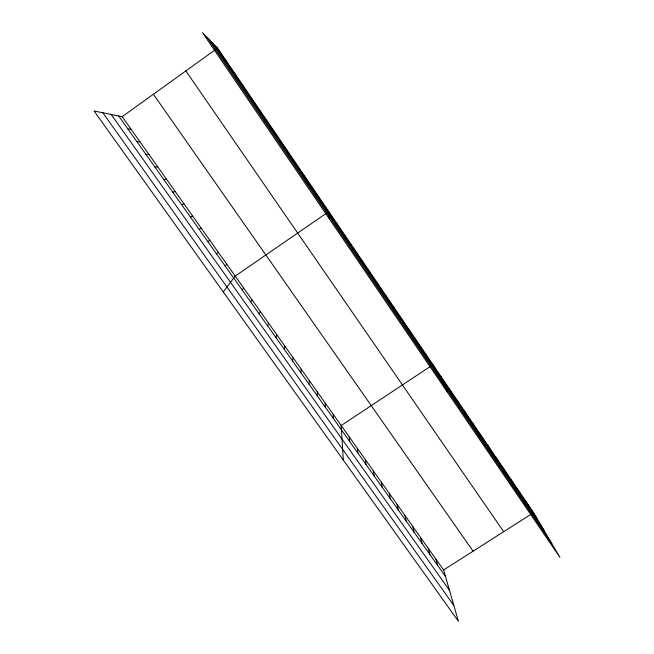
<?xml version="1.0" encoding="UTF-8"?>
<svg xmlns="http://www.w3.org/2000/svg" width="654" height="654" viewBox="0 0 654 654"><rect width="100%" height="100%" fill="white"/><g stroke="black" fill="none" stroke-linecap="round" stroke-linejoin="round"><path stroke-width="0.98" d="M317.19 395.686L317.313 391.869M309.031 384.184L309.285 380.546M320.427 200.124L320.493 199.413M300.832 372.633L301.216 369.167M292.591 361.016L293.106 357.73M284.302 349.342L284.956 346.244M275.98 337.611L276.765 334.693M267.617 325.823L268.541 323.092M259.205 313.977L260.267 311.427M311.95 187.657L312.154 187.158M250.752 302.066L251.962 299.712M242.258 290.098L243.607 287.932M223.267 291.937L235.211 276.094L326.395 213.261M225.139 265.982L226.783 264.2M216.523 253.834L218.305 252.248M122.175 116.682L443.6 569.969L458.421 621.3L94.07 110.992L122.175 116.682L215.125 49.876M207.849 241.62L209.779 240.231M430.406 366.428L341.167 425.517L343.309 460.081M443.6 569.969L531.089 514.257M199.143 229.341L201.219 228.156M190.379 217.005L192.611 216.016M181.583 204.604L183.962 203.819M172.738 192.137L175.272 191.565M294.856 162.535L295.355 162.454M163.843 179.605L166.533 179.237M154.9 167.015L157.753 166.852M145.916 154.352L148.924 154.409M136.882 141.624L140.054 141.893M127.808 128.83L131.135 129.32M286.239 149.88L286.885 150.011M277.59 137.16L278.375 137.504M268.884 124.366L269.824 124.93M260.137 111.507L261.232 112.292M251.34 98.59L252.591 99.588M242.503 85.592L243.901 86.827M233.617 72.537L235.17 73.992M224.682 59.408L226.398 61.084M102.817 112.758L453.851 605.465M118.676 115.971L445.464 576.419M111.164 114.45L449.453 590.243M153.404 94.233L473.087 551.191M185.842 70.926L503.678 531.71M215.706 46.205L536.901 518.287M211.675 42.085L543.981 530.32M207.212 37.507L551.796 543.588M526.078 501.626L529.274 507.079M518.524 490.525L521.606 495.814M510.938 479.366L513.905 484.5M503.31 468.158L506.171 473.12M495.65 456.893L498.389 461.683M487.949 445.57L490.574 450.197M480.208 434.199L482.717 438.646M472.433 422.762L474.82 427.046M464.618 411.276L466.882 415.38M456.762 399.725L458.904 403.657M448.865 388.124L450.884 391.869M440.927 376.459L442.832 380.023M432.956 364.736L447.123 391.795M425.182 353.299L426.825 356.512M417.366 341.813L418.887 344.838M409.51 330.27L410.908 333.107M401.613 318.661L402.889 321.327M393.683 307.004L394.828 309.481M385.713 295.289L386.727 297.57M377.701 283.509L378.584 285.602M369.649 271.68L370.401 273.576M361.564 259.785L362.177 261.494M353.43 247.833L353.912 249.346M435.948 559.178L437.698 565.481M345.255 235.816L345.606 237.132M428.264 548.338L429.891 554.478M420.538 537.441L422.051 543.433M412.772 526.495L414.17 532.323M404.973 515.491L406.248 521.164M397.133 504.438L398.286 509.948M389.253 493.329L390.283 498.675M337.047 223.742L337.26 224.862M381.339 482.161L382.247 487.344M373.385 470.945L374.162 475.957M365.39 459.672L366.044 464.52M357.354 448.342L357.885 453.018M349.285 436.954L349.677 441.458M328.79 211.61L329.363 218.918M333.254 414.358L333.393 418.511M325.3 403.142L325.316 407.131M217.578 48.118L202.519 32.7L559.93 557.404L533.59 512.671L217.578 48.118"/></g></svg>
